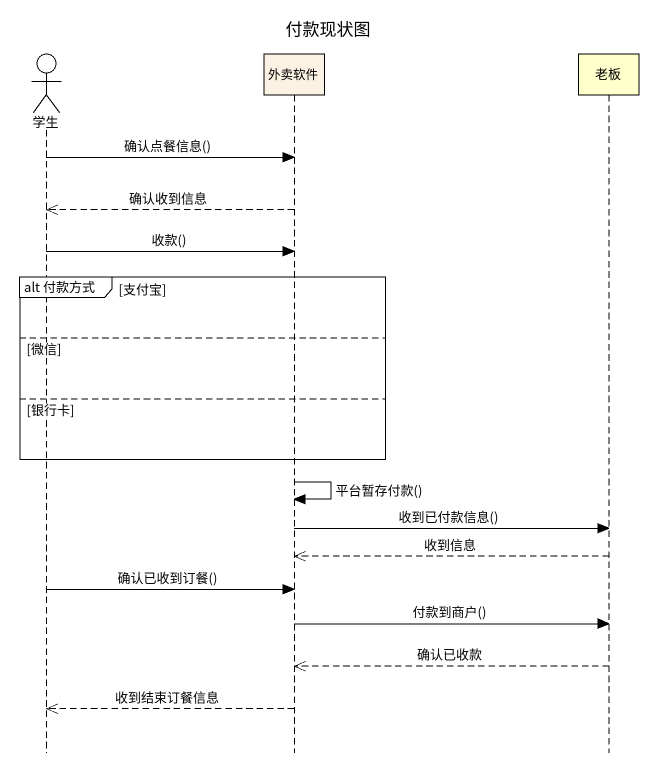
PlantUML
@startuml
title 付款现状图
hide footbox
actor 学生
participant 外卖软件 #FCF2E3
participant 老板

学生 -> 外卖软件 : 确认点餐信息()
外卖软件 -->> 学生 : 确认收到信息
学生 -> 外卖软件 : 收款()
group alt 付款方式 [支付宝]
else 微信
else 银行卡
end
外卖软件 -> 外卖软件 : 平台暂存付款()
外卖软件 -> 老板 : 收到已付款信息()
老板 -->> 外卖软件 : 收到信息
学生 -> 外卖软件 : 确认已收到订餐()
外卖软件 -> 老板 : 付款到商户()
老板 -->> 外卖软件 : 确认已收款
外卖软件 -->> 学生 : 收到结束订餐信息
@enduml
